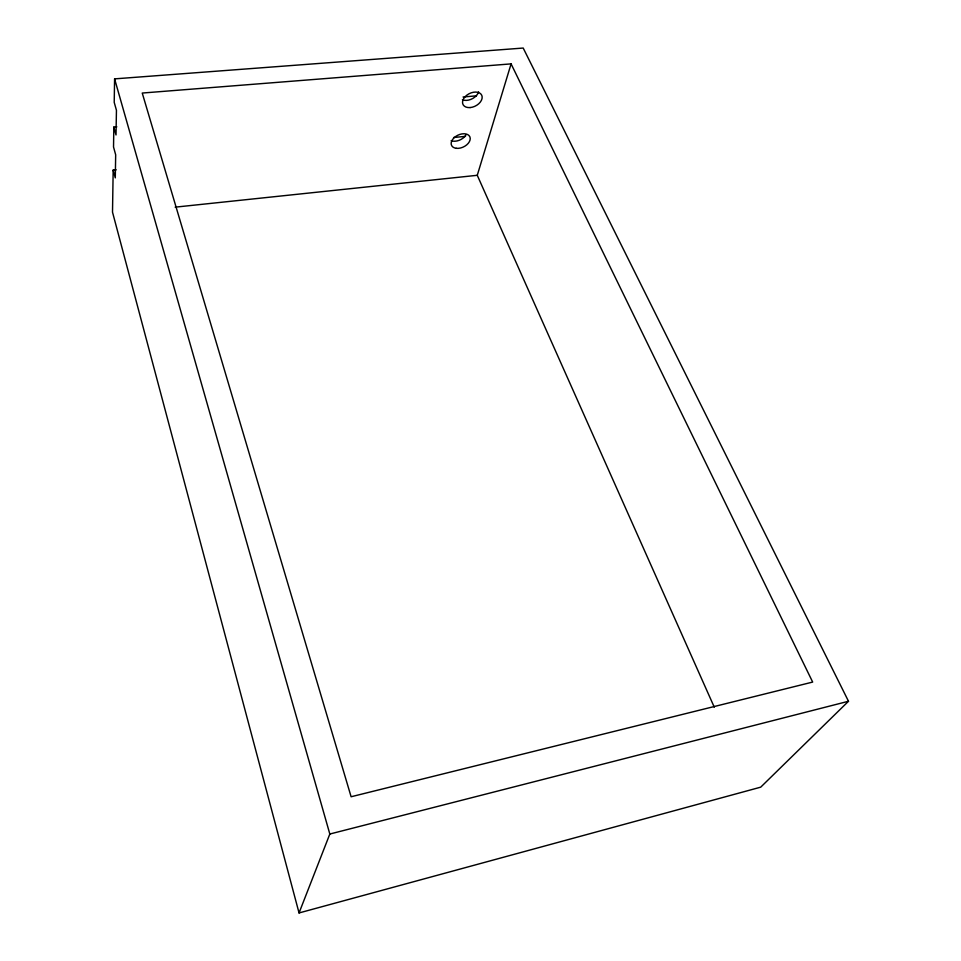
<?xml version="1.0" encoding="UTF-8"?>
<svg xmlns="http://www.w3.org/2000/svg" width="961" height="961" viewBox="0 0 961 961"><rect width="100%" height="100%" fill="white"/><g stroke="black" fill="none" stroke-linecap="round" stroke-linejoin="round"><path stroke-width="1.44" d="M116.149 169.809L113.17 170.097L112.509 212.153L299.051 912.95L760.728 787.155L848.491 701.266L523.204 48.05L114.587 78.874L114.215 102.371L116.449 110.287L116.017 134.948L113.83 127.08L116.822 126.828M113.83 127.08L113.53 146.985L115.68 154.817L115.284 177.869L113.17 170.097M714.287 707.2L477.269 175.298L511.084 63.882L142.24 93.049L351.113 796.753L812.67 682.07L511.084 63.882M299.051 912.95L329.827 834.028L114.587 78.874M329.827 834.028L848.491 701.266M175.166 207.156L477.269 175.298M453.568 137.507L465.52 136.366M463.07 96.989L476.5 95.824M478.578 91.848A10.427 6.943 -27.1 0 1 462.409 99.752M465.941 134.984A10.078 6.535 -25.7 0 1 451.141 140.678M470.097 107.572A10.463 6.919 -27 0 0 481.761 95.283A10.463 6.919 -27 0 0 465.172 96.653A10.463 6.919 -27 0 0 470.097 107.572M456.247 148.306A10.115 6.511 -25.6 0 0 470.229 138.348A10.115 6.511 -25.6 0 0 455.598 136.534A10.115 6.511 -25.6 0 0 456.247 148.306"/></g></svg>
